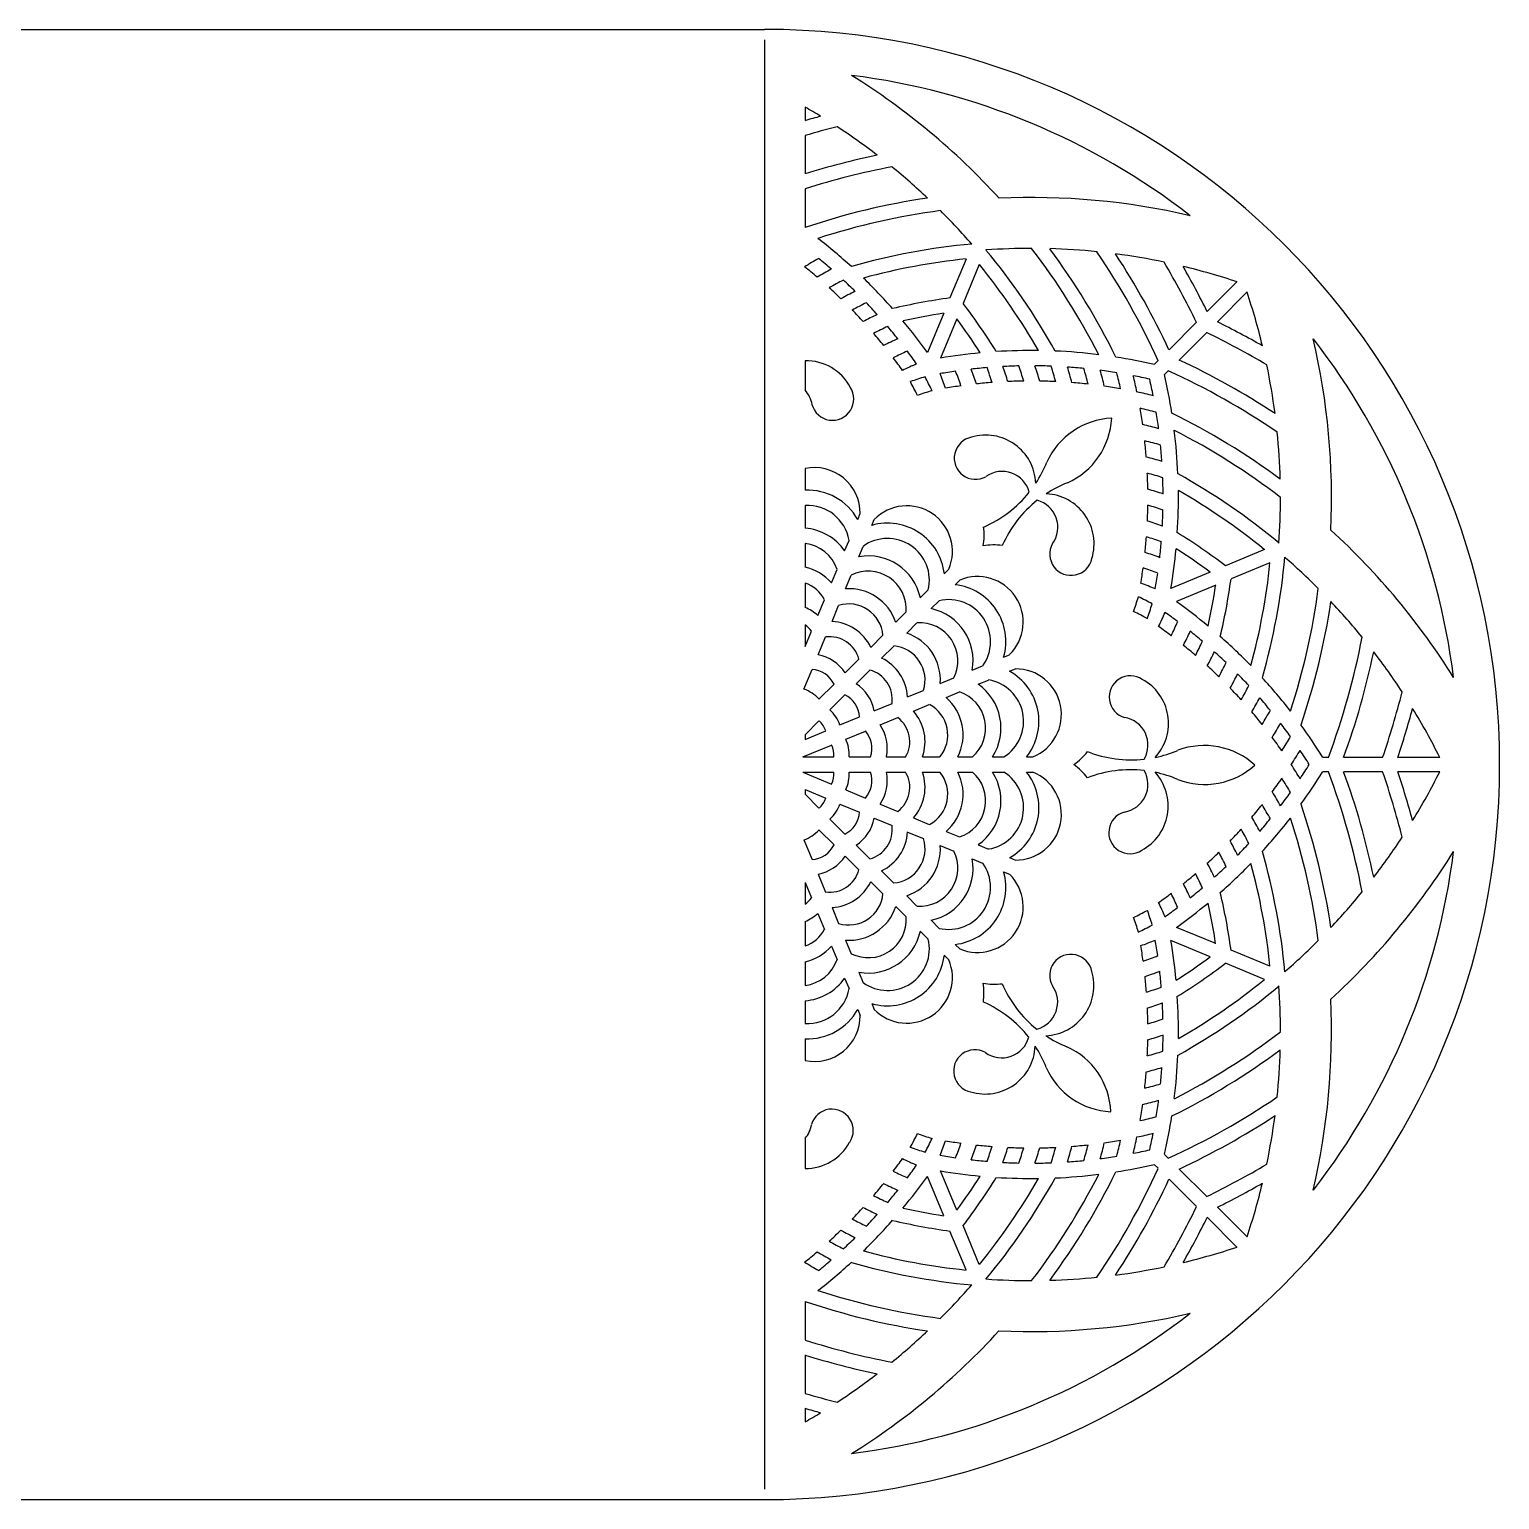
# Model space of a CAD drawing. Extents: x 41 to 331, y 42 to 187.
# Drawn here: x 185.6 to 330.6, y 42.2 to 187.2 of the extents above; entities that cross this region are included whole.
import ezdxf

# ---------------------------------------------------------------- set-up
doc = ezdxf.new("R2010")
doc.units = 0
doc.layers.get('0').update_dxf_attribs({"linetype": 'CONTINUOUS'})

msp = doc.modelspace()

# ---------------------------------------------------------------- linework, layer by layer
for p, q in [((113.1, 187.2), (258.1, 187.2)), ((258.1, 186.16), (258.1, 43.23)), ((262.1, 179.54), (262.1, 178.2)), ((262.1, 176.73), (262.1, 172.94)), ((262.1, 171.46), (262.1, 167.65)), ((277.98, 164.55), (276.39, 160.71)), ((279.28, 164.01), (277.69, 160.17)), ((304.69, 162.29), (301.76, 159.36)), ((305.69, 161.3), (302.76, 158.37)), ((275.77, 159.2), (274.16, 155.32)), ((277.07, 158.66), (275.46, 154.79)), ((300.71, 158.31), (297.99, 155.59)), ((301.71, 157.31), (298.99, 154.59)), ((262.1, 154.52), (262.1, 151.61)), ((296.93, 154.53), (296.54, 154.14)), ((297.92, 153.53), (297.54, 153.15)), ((262.1, 143.89), (262.1, 141.75)), ((262.1, 140.24), (262.1, 138)), ((267.29, 138.86), (267.53, 139.45)), ((268.68, 138.28), (268.92, 138.87)), ((262.1, 136.49), (262.1, 134.16)), ((266, 135.77), (266.43, 136.79)), ((267.4, 135.19), (267.82, 136.21)), ((307.41, 135.89), (303.57, 134.3)), ((264.7, 132.61), (265.25, 133.94)), ((275.83, 133.5), (276.28, 133.95)), ((302.06, 133.67), (298.18, 132.07)), ((307.95, 134.59), (304.11, 133)), ((262.1, 132.59), (262.1, 130.19)), ((266.09, 132.03), (266.64, 133.36)), ((276.9, 132.43), (277.35, 132.89)), ((302.6, 132.37), (298.72, 130.76)), ((263.36, 129.39), (264.01, 130.95)), ((273.46, 131.13), (274.25, 131.92)), ((274.53, 130.07), (275.32, 130.85)), ((264.76, 128.81), (265.41, 130.38)), ((271.05, 128.72), (272.07, 129.74)), ((262.1, 128.47), (262.1, 126.33)), ((262.1, 126.33), (262.73, 127.86)), ((272.12, 127.65), (273.13, 128.67)), ((263.39, 125.51), (264.12, 127.28)), ((268.58, 126.25), (269.78, 127.45)), ((269.65, 125.19), (270.85, 126.38)), ((266.06, 123.73), (267.41, 125.08)), ((281.68, 125.28), (282.27, 125.53)), ((261.99, 122.13), (262.8, 124.07)), ((267.13, 122.66), (268.48, 124.01)), ((278.58, 124), (279.61, 124.43)), ((282.25, 123.89), (282.84, 124.13)), ((263.47, 121.14), (264.96, 122.63)), ((272.21, 121.36), (273.77, 122.01)), ((275.43, 122.7), (276.76, 123.25)), ((276.01, 121.3), (277.34, 121.85)), ((279.16, 122.61), (280.19, 123.03)), ((264.54, 120.08), (266.02, 121.56)), ((268.91, 120), (270.68, 120.73)), ((272.78, 119.97), (274.35, 120.61)), ((262.1, 117.63), (263.47, 119.01)), ((265.53, 118.6), (267.47, 119.4)), ((269.49, 118.6), (271.25, 119.33)), ((262.1, 117.17), (264.13, 118.02)), ((262.1, 117.63), (262.1, 117.17)), ((266.11, 117.2), (268.05, 118)), ((261.89, 115.45), (264.71, 116.62)), ((261.89, 115.45), (264.94, 115.45)), ((266.46, 115.45), (268.55, 115.45)), ((270.11, 115.45), (272.03, 115.45)), ((273.68, 115.45), (275.38, 115.45)), ((277.17, 115.45), (278.61, 115.45)), ((280.59, 115.45), (281.7, 115.45)), ((283.93, 115.45), (284.57, 115.45)), ((313.72, 115.4), (313.18, 115.4)), ((319.06, 115.4), (315.22, 115.4)), ((324.7, 115.4), (320.55, 115.4)), ((261.89, 113.94), (264.71, 112.77)), ((261.89, 113.94), (264.94, 113.94)), ((266.46, 113.94), (268.55, 113.94)), ((270.11, 113.94), (272.03, 113.94)), ((273.68, 113.94), (275.38, 113.94)), ((277.17, 113.94), (278.61, 113.94)), ((280.59, 113.94), (281.7, 113.94)), ((283.93, 113.94), (284.57, 113.94)), ((313.72, 113.99), (313.18, 113.99)), ((319.06, 113.99), (315.22, 113.99)), ((324.7, 113.99), (320.55, 113.99)), ((262.1, 112.22), (262.1, 111.77)), ((262.1, 112.22), (264.13, 111.38)), ((262.1, 111.77), (263.47, 110.39)), ((266.11, 112.2), (268.05, 111.39)), ((265.53, 110.8), (267.47, 110)), ((269.49, 110.8), (271.25, 110.06)), ((264.54, 109.32), (266.02, 107.84)), ((268.91, 109.4), (270.68, 108.67)), ((272.78, 109.43), (274.35, 108.78)), ((263.47, 108.25), (264.96, 106.77)), ((272.21, 108.04), (273.77, 107.39)), ((276.01, 108.1), (277.34, 107.55)), ((261.99, 107.26), (262.8, 105.32)), ((267.13, 106.73), (268.48, 105.38)), ((275.43, 106.7), (276.76, 106.15)), ((279.16, 106.79), (280.19, 106.36)), ((266.06, 105.67), (267.41, 104.31)), ((278.58, 105.39), (279.61, 104.97)), ((282.25, 105.51), (282.84, 105.26)), ((262.1, 103.07), (262.1, 100.93)), ((262.1, 103.07), (262.73, 101.54)), ((263.39, 103.88), (264.12, 102.12)), ((268.58, 103.14), (269.78, 101.94)), ((269.65, 104.21), (270.85, 103.01)), ((281.68, 104.11), (282.27, 103.87)), ((272.12, 101.74), (273.13, 100.73)), ((264.76, 100.59), (265.41, 99.02)), ((271.05, 100.68), (272.07, 99.66)), ((262.1, 99.21), (262.1, 96.8)), ((263.36, 100.01), (264.01, 98.44)), ((274.53, 99.33), (275.32, 98.54)), ((302.6, 97.03), (298.72, 98.63)), ((266.09, 97.37), (266.64, 96.04)), ((273.46, 98.26), (274.25, 97.48)), ((302.06, 95.73), (298.18, 97.33)), ((264.7, 96.79), (265.25, 95.46)), ((275.83, 95.9), (276.28, 95.44)), ((276.9, 96.96), (277.35, 96.51)), ((307.95, 94.81), (304.11, 96.4)), ((262.1, 95.24), (262.1, 92.91)), ((307.41, 93.51), (303.57, 95.1)), ((266, 93.63), (266.43, 92.61)), ((267.4, 94.21), (267.82, 93.18)), ((262.1, 91.39), (262.1, 89.16)), ((267.29, 90.54), (267.53, 89.95)), ((268.68, 91.12), (268.92, 90.53)), ((262.1, 87.64), (262.1, 85.51)), ((262.1, 77.83), (262.1, 74.86)), ((297.92, 75.87), (297.54, 76.25)), ((275.77, 70.2), (274.16, 74.07)), ((277.07, 70.74), (275.46, 74.61)), ((296.93, 74.87), (296.54, 75.25)), ((301.71, 72.08), (298.99, 74.8)), ((300.71, 71.09), (297.99, 73.81)), ((304.69, 67.1), (301.76, 70.04)), ((305.69, 68.1), (302.76, 71.03)), ((277.98, 64.85), (276.39, 68.68)), ((279.28, 65.39), (277.69, 69.22)), ((262.1, 61.75), (262.1, 57.94)), ((262.1, 56.46), (262.1, 52.67)), ((262.1, 51.2), (262.1, 49.86)), ((113.1, 42.2), (258.1, 42.2))]:
    msp.add_line(p, q)
for centre, radius, start, end in [((258.1, 114.7), 72.5, 270, 90), ((258.1, 114.7), 68.5, 52.2, 82.8004), ((230.24, 124.04), 69.02, 42.3597, 58.1337), ((230.24, 124.04), 63.99, 58.5487, 60.1446), ((284.44, 101.6), 79.79, 105.1193, 106.2629), ((284.44, 101.6), 78.38, 104.1659, 106.5636), ((230.24, 124.04), 63.99, 52.4772, 56.8222), ((284.44, 101.6), 74.76, 101.7512, 107.3914), ((284.44, 101.6), 73.35, 100.8246, 107.7365), ((230.24, 124.04), 63.99, 46.6412, 50.8212), ((284.44, 101.6), 69.73, 98.4676, 108.6915), ((284.44, 101.6), 69.02, 76.9052, 92.6554), ((284.44, 101.6), 68.32, 97.5593, 107.963), ((230.24, 124.04), 63.99, 41.001, 45.0437), ((230.24, 124.04), 53.92, 47.5082, 52.0915), ((284.44, 101.6), 64.7, 95.2393, 105.9479), ((284.4, 101.61), 63.99, 89.9563, 93.9991), ((230.2, 124.06), 64.7, 29.0521, 39.7607), ((230.2, 124.06), 68.32, 27.037, 37.4407), ((284.4, 101.61), 63.99, 84.1788, 88.3588), ((230.2, 124.06), 69.73, 26.229, 36.5324), ((285.95, 124.04), 46.38, 119.0244, 121.0224), ((230.28, 124.01), 52.41, 48.9647, 50.7343), ((284.44, 101.6), 63.29, 95.8578, 105.1878), ((230.2, 124.06), 63.29, 29.8122, 39.1422), ((230.2, 124.06), 73.35, 24.5392, 34.1754), ((284.4, 101.61), 63.99, 78.1778, 82.5228), ((230.2, 124.06), 74.76, 24.9417, 33.2488), ((230.2, 124.06), 78.38, 25.9059, 30.8341), ((230.24, 124.04), 50.91, 49.5202, 51.3258), ((285.95, 124.04), 44.87, 118.2911, 120.3419), ((285.95, 124.04), 43.36, 117.5733, 119.6814), ((230.24, 124.04), 52.41, 45.4102, 47.1564), ((230.24, 124.04), 53.92, 41.344, 45.7601), ((284.4, 101.61), 63.99, 71.5075, 76.4513), ((230.2, 124.06), 79.79, 26.2558, 29.8807), ((230.24, 124.04), 50.91, 45.9453, 47.727), ((285.95, 124.04), 41.85, 116.8717, 119.0421), ((245, 141), 63.99, 13.5487, 18.4925), ((285.95, 124.04), 40.34, 116.1871, 118.4255), ((230.24, 124.04), 50.91, 42.4136, 44.1744), ((230.24, 124.04), 52.41, 41.9491, 43.6746), ((284.44, 101.6), 59.66, 97.7534, 103.2917), ((230.2, 124.06), 59.66, 31.7083, 37.2466), ((285.95, 124.04), 38.83, 115.5207, 117.8331), ((284.44, 101.6), 58.25, 98.5652, 102.5768), ((230.24, 124.04), 53.92, 35.4641, 39.655), ((230.2, 124.06), 58.25, 32.4232, 36.4348), ((267.46, 86.8), 79.79, 60.1193, 63.7442), ((285.95, 124.04), 37.32, 114.8737, 117.2671), ((230.24, 124.04), 50.91, 38.9195, 40.6622), ((285.95, 124.04), 35.81, 114.2477, 116.7298), ((230.24, 124.04), 52.41, 38.5257, 40.2329), ((267.46, 86.8), 78.38, 59.1659, 64.0941), ((258.1, 114.7), 68.5, 7.2, 37.8004), ((245, 141), 69.02, 357.3597, 13.1337), ((285.95, 124.04), 34.3, 113.6447, 116.2243), ((230.24, 124.04), 52.41, 35.1352, 36.8266), ((284.4, 101.61), 53.92, 95.345, 99.5359), ((284.4, 101.61), 53.92, 89.2399, 93.656), ((284.4, 101.61), 53.92, 82.9085, 87.4918), ((262.2, 149.58), 4.94, 28.1576, 91.1748), ((230.24, 124.04), 50.91, 35.4572, 37.1847), ((285.95, 124.04), 32.79, 113.067, 115.7541), ((284.4, 101.61), 52.41, 94.7671, 96.4743), ((245, 141), 37.32, 17.7329, 20.1263), ((284.4, 101.61), 52.41, 91.3254, 93.0509), ((245, 141), 38.83, 17.1669, 19.4793), ((245, 141), 40.34, 16.5745, 18.8129), ((284.4, 101.61), 52.41, 87.8436, 89.5898), ((245, 141), 41.85, 15.9579, 18.1283), ((245, 141), 43.36, 15.3186, 17.4267), ((245, 141), 44.87, 14.6581, 16.7089), ((284.4, 101.61), 52.41, 84.3164, 86.086), ((245, 141), 46.38, 13.9776, 15.9756), ((284.4, 101.61), 53.92, 76.9802, 81.0887), ((267.46, 86.8), 74.76, 56.7512, 65.0583), ((245, 141), 63.99, 7.4772, 11.8222), ((282.97, 122.99), 31.28, 106.7905, 109.5966), ((227.54, 128.55), 50.91, 26.2941, 28.0093), ((227.54, 128.55), 52.41, 26.046, 27.7238), ((284.4, 101.61), 52.41, 98.1734, 99.8648), ((245, 141), 32.79, 19.2459, 21.933), ((245, 141), 34.3, 18.7757, 21.3553), ((245, 141), 35.81, 18.2702, 20.7523), ((284.4, 101.61), 50.91, 94.3378, 96.0805), ((284.4, 101.61), 50.91, 90.8256, 92.5864), ((284.4, 101.61), 50.91, 87.273, 89.0547), ((284.4, 101.61), 50.91, 83.6742, 85.4798), ((245, 141), 47.89, 13.2781, 15.2274), ((284.4, 101.61), 52.41, 80.7382, 82.534), ((245, 141), 49.4, 12.5602, 14.4648), ((245, 141), 50.91, 11.8247, 13.688), ((284.4, 101.61), 52.41, 77.1028, 78.928), ((245, 141), 52.41, 11.072, 12.8972), ((245, 141), 53.92, 8.9113, 13.0198), ((267.46, 86.8), 73.35, 55.8246, 65.4608), ((260.07, 149.76), 2.75, 8.9544, 42.3818), ((264.8, 150.75), 2.1, 195.5209, 33.4488), ((282.97, 122.99), 29.77, 106.2727, 109.2109), ((284.4, 101.61), 50.91, 97.8153, 99.5428), ((284.4, 101.61), 50.91, 80.0228, 81.8555), ((284.4, 101.61), 50.91, 76.312, 78.1753), ((245, 141), 50.91, 8.1445, 9.9772), ((284.4, 101.61), 49.4, 75.5352, 77.4398), ((245, 141), 52.41, 7.466, 9.2618), ((267.46, 86.8), 69.73, 53.4676, 63.771), ((292.68, 141.45), 7.41, 92.6362, 155.5255), ((284.94, 149.24), 7.41, 294.1335, 357.0228), ((284.4, 101.61), 47.89, 74.7726, 76.7219), ((278.91, 144.92), 2.1, 101.2102, 299.1381), ((279.91, 142.25), 4.94, 2.3026, 106.5014), ((245, 141), 50.91, 4.5202, 6.3258), ((284.4, 101.61), 46.38, 74.0244, 76.0224), ((245, 141), 53.92, 2.5082, 7.0915), ((267.46, 86.8), 68.32, 52.5593, 62.963), ((245, 141), 63.99, 1.6412, 5.8212), ((284.4, 101.61), 44.87, 73.2911, 75.3419), ((245, 141), 52.41, 3.914, 5.6836), ((263.03, 139.48), 4.5, 359.5499, 101.9149), ((281.54, 140.86), 2.75, 14.6051, 125.7045), ((274.98, 148.96), 11.83, 326.5465, 337.9353), ((292.35, 131.49), 11.83, 111.7237, 123.1125), ((284.4, 101.61), 43.36, 72.5733, 74.6814), ((245, 141), 50.91, 0.9453, 2.727), ((245, 141), 52.41, 0.4102, 2.1564), ((267.46, 86.8), 64.7, 50.2393, 60.9479), ((262.36, 136.12), 5.64, 29.0346, 92.6575), ((274.98, 148.96), 11.83, 293.6221, 321.2042), ((292.35, 131.49), 11.83, 128.4548, 156.0369), ((284.28, 138.1), 2.75, 323.9544, 75.0539), ((285.66, 136.46), 4.94, 343.1576, 87.3563), ((284.4, 101.61), 41.85, 71.8717, 74.0421), ((245, 141), 53.92, 356.344, 0.7601), ((267.46, 86.8), 63.29, 50.8578, 60.1878), ((245, 141), 63.99, 356.001, 0.0437), ((262.36, 136.12), 4.13, 9.3302, 93.6308), ((272.13, 135.71), 4.5, 337.0499, 135.4501), ((245, 141), 50.91, 357.4136, 359.1744), ((284.4, 101.61), 40.34, 71.1871, 73.4255), ((245, 141), 52.41, 356.9491, 358.6746), ((261.69, 132.76), 5.26, 34.8467, 85.5586), ((270.23, 132.86), 5.64, 6.5346, 105.9654), ((273.75, 137.34), 6.01, 349.6631, 7.5458), ((284.4, 101.61), 38.83, 70.5207, 72.8331), ((267.46, 86.8), 69.02, 31.9052, 47.6554), ((261.69, 132.76), 3.75, 18.3154, 83.7641), ((270.23, 132.86), 4.13, 346.8302, 125.6698), ((280.71, 130.34), 6.01, 82.1131, 99.9959), ((288.33, 135.45), 2.1, 150.5209, 348.4488), ((245, 141), 50.91, 353.9195, 355.6622), ((284.4, 101.61), 37.32, 69.8737, 72.2671), ((245, 141), 52.41, 353.5257, 355.2329), ((267.46, 86.8), 59.66, 52.7534, 58.2917), ((268.33, 130.01), 5.26, 12.3467, 100.1533), ((284.4, 101.61), 35.81, 69.2477, 71.7298), ((245, 141), 53.92, 350.4641, 354.655), ((267.46, 86.8), 58.25, 53.5652, 57.5768), ((244.99, 141.04), 64.7, 344.0521, 354.7607), ((267.43, 86.84), 63.99, 44.9563, 48.9991), ((261.02, 129.4), 4.88, 41.1208, 77.2682), ((268.33, 130.01), 3.75, 355.8154, 116.6846), ((245, 141), 50.91, 350.4572, 352.1847), ((284.4, 101.61), 34.3, 68.6447, 71.2243), ((245, 141), 52.41, 350.1352, 351.8266), ((244.99, 141.04), 63.29, 344.8122, 354.1422), ((261.02, 129.4), 3.37, 27.4654, 71.3935), ((266.42, 127.16), 4.88, 18.6208, 93.8792), ((276.26, 126.83), 5.64, 344.0346, 83.4654), ((279.11, 128.74), 4.5, 314.5499, 112.9501), ((284.4, 101.61), 32.79, 68.067, 70.7541), ((244.99, 141.04), 58.25, 347.4232, 351.4348), ((244.99, 141.04), 59.66, 346.7083, 352.2466), ((244.99, 141.04), 68.32, 342.037, 352.4407), ((266.42, 127.16), 3.37, 4.9654, 107.5346), ((276.26, 126.83), 4.13, 324.3302, 103.1698), ((246.28, 146.1), 50.91, 341.2941, 343.0093), ((281.55, 102.98), 31.28, 61.7905, 64.5966), ((246.28, 146.1), 52.41, 341.046, 342.7238), ((267.43, 86.84), 53.92, 50.345, 54.5359), ((244.99, 141.04), 69.73, 341.229, 351.5324), ((267.43, 86.84), 63.99, 39.1788, 43.3588), ((260.35, 126.04), 4.5, 48.0427, 67.2138), ((273.41, 124.93), 5.26, 349.8467, 77.6533), ((281.55, 102.98), 29.77, 61.2727, 64.2109), ((267.43, 142.55), 32.79, 334.2459, 336.933), ((267.43, 86.84), 52.41, 53.1734, 54.8648), ((260.35, 126.04), 2.99, 37.4304, 54.369), ((264.52, 124.31), 4.5, 25.5427, 86.9573), ((270.56, 123.03), 4.88, 356.1208, 71.3792), ((273.41, 124.93), 3.75, 333.3154, 94.1846), ((267.43, 86.84), 50.91, 52.8153, 54.5428), ((267.43, 142.55), 34.3, 333.7757, 336.3553), ((267.43, 142.55), 35.81, 333.2702, 335.7523), ((267.43, 86.84), 52.41, 49.7671, 51.4743), ((264.52, 124.31), 2.99, 14.9304, 97.5696), ((270.56, 123.03), 3.37, 342.4654, 85.0346), ((267.43, 86.84), 50.91, 49.3378, 51.0805), ((267.43, 142.55), 37.32, 332.7329, 335.1263), ((267.43, 86.84), 53.92, 44.2399, 48.656), ((244.99, 141.04), 73.35, 339.5392, 349.1754), ((262.61, 121.46), 4.13, 33.372, 79.128), ((267.71, 121.12), 4.5, 3.0427, 64.4573), ((267.43, 142.55), 38.83, 332.1669, 334.4793), ((267.43, 86.84), 52.41, 46.3254, 48.0509), ((267.43, 142.55), 40.34, 331.5745, 333.8129), ((244.99, 141.04), 74.76, 339.9417, 348.2488), ((267.43, 86.84), 63.99, 33.1778, 37.5228), ((262.61, 121.46), 2.62, 26.468, 86.032), ((267.71, 121.12), 2.99, 352.4304, 75.0696), ((279.52, 118.96), 5.64, 321.5346, 60.9654), ((282.88, 119.63), 4.5, 292.0499, 90.4501), ((294.19, 121.35), 2.1, 56.2102, 254.1381), ((267.43, 86.84), 50.91, 45.8256, 47.5864), ((267.43, 142.55), 41.85, 330.9579, 333.1283), ((267.43, 86.84), 52.41, 42.8436, 44.5898), ((267.43, 86.84), 53.92, 37.9085, 42.4918), ((260.71, 118.61), 3.75, 42.5056, 69.9944), ((264.86, 119.22), 4.13, 10.872, 56.628), ((276.16, 118.29), 3.75, 310.8154, 71.6846), ((276.16, 118.29), 5.26, 327.3467, 55.1533), ((279.52, 118.96), 4.13, 301.8302, 80.6698), ((293, 118.75), 4.94, 317.3026, 61.5014), ((267.43, 86.84), 50.91, 42.273, 44.0547), ((267.43, 142.55), 43.36, 330.3186, 332.4267), ((244.99, 141.04), 78.38, 340.9059, 345.8341), ((264.86, 119.22), 2.62, 3.968, 63.532), ((272.8, 117.62), 3.37, 319.9654, 62.5346), ((272.8, 117.62), 4.88, 333.6208, 48.8792), ((267.43, 142.55), 44.87, 329.6581, 331.7089), ((267.43, 86.84), 52.41, 39.3164, 41.086), ((262.01, 117.31), 2.24, 18.3216, 49.1784), ((262.01, 117.31), 3.75, 20.0056, 47.4944), ((269.43, 116.95), 2.99, 329.9304, 52.5696), ((269.43, 116.95), 4.5, 340.5427, 41.9573), ((293.17, 116.62), 2.75, 329.6051, 80.7045), ((267.43, 86.84), 50.91, 38.6742, 40.4798), ((267.43, 142.55), 46.38, 328.9776, 330.9756), ((244.99, 141.04), 79.79, 341.2558, 344.8807), ((267.43, 86.84), 63.99, 26.5075, 31.4513), ((266.07, 116.29), 2.62, 341.468, 41.032), ((266.07, 116.29), 4.13, 348.372, 34.128), ((267.43, 142.55), 47.89, 328.2781, 330.2274), ((267.43, 86.84), 52.41, 35.7382, 37.534), ((267.43, 142.55), 49.4, 327.5602, 329.4648), ((267.43, 86.84), 53.92, 31.9802, 36.0887), ((262.71, 115.62), 2.24, 355.8216, 26.6784), ((262.71, 115.62), 3.75, 357.5056, 24.9944), ((294.26, 126.99), 11.83, 281.5465, 292.9353), ((301.47, 109.16), 7.41, 47.6362, 110.5255), ((267.43, 86.84), 50.91, 35.0228, 36.8555), ((267.43, 142.55), 50.91, 326.8247, 328.688), ((267.43, 86.84), 52.41, 32.1028, 33.928), ((285.18, 119.63), 6.01, 304.6631, 322.5458), ((285.15, 109.76), 6.01, 37.1131, 54.9959), ((294.26, 126.99), 11.83, 248.6221, 276.2042), ((301.5, 120.14), 7.41, 249.1335, 312.0228), ((267.43, 86.84), 50.91, 31.312, 33.1753), ((267.43, 142.55), 52.41, 326.072, 327.8972), ((262.71, 113.78), 2.24, 333.3216, 4.1784), ((262.71, 113.78), 3.75, 335.0056, 2.4944), ((266.07, 113.11), 2.62, 318.968, 18.532), ((266.07, 113.11), 4.13, 325.872, 11.628), ((269.43, 112.44), 2.99, 307.4304, 30.0696), ((269.43, 112.44), 4.5, 318.0427, 19.4573), ((272.8, 111.77), 3.37, 297.4654, 40.0346), ((272.8, 111.77), 4.88, 311.1208, 26.3792), ((276.16, 111.11), 3.75, 288.3154, 49.1846), ((276.16, 111.11), 5.26, 304.8467, 32.6533), ((279.52, 110.44), 4.13, 279.3302, 58.1698), ((279.52, 110.44), 5.64, 299.0346, 38.4654), ((282.88, 109.77), 4.5, 269.5499, 67.9501), ((294.19, 102.35), 11.83, 83.4548, 111.0369), ((293.16, 112.73), 2.75, 278.9544, 30.0539), ((292.97, 110.6), 4.94, 298.1576, 42.3563), ((294.19, 102.35), 11.83, 66.7237, 78.1125), ((267.43, 142.55), 50.91, 323.1445, 324.9772), ((267.43, 86.84), 49.4, 30.5352, 32.4398), ((267.43, 142.55), 53.92, 323.9113, 328.0198), ((244.99, 88.35), 73.35, 10.8246, 20.4608), ((244.99, 88.35), 74.76, 11.7512, 20.0583), ((244.99, 88.35), 78.38, 14.1659, 19.0941), ((244.99, 88.35), 79.79, 15.1193, 18.7442), ((267.43, 142.55), 63.99, 328.5487, 333.4925), ((267.43, 86.84), 47.89, 29.7726, 31.7219), ((267.43, 142.55), 52.41, 322.466, 324.2618), ((262.01, 112.08), 2.24, 310.8216, 341.6784), ((262.01, 112.08), 3.75, 312.5056, 339.9944), ((267.43, 142.55), 50.91, 319.5202, 321.3258), ((267.43, 86.84), 46.38, 29.0244, 31.0224), ((244.99, 88.35), 69.73, 8.4676, 18.771), ((264.86, 110.18), 2.62, 296.468, 356.032), ((264.86, 110.18), 4.13, 303.372, 349.128), ((294.15, 107.99), 2.1, 105.5209, 303.4488), ((267.43, 86.84), 44.87, 28.2911, 30.3419), ((267.43, 142.55), 52.41, 318.914, 320.6836), ((267.43, 142.55), 53.92, 317.5082, 322.0915), ((244.99, 88.35), 68.32, 7.5593, 17.963), ((260.71, 110.79), 3.75, 290.0056, 317.4944), ((267.71, 108.28), 2.99, 284.9304, 7.5696), ((267.71, 108.28), 4.5, 295.5427, 356.9573), ((270.56, 106.37), 3.37, 274.9654, 17.5346), ((267.43, 142.55), 50.91, 315.9453, 317.727), ((267.43, 86.84), 43.36, 27.5733, 29.6814), ((267.43, 142.55), 63.99, 322.4772, 326.8222), ((262.61, 107.94), 2.62, 273.968, 333.532), ((270.56, 106.37), 4.88, 288.6208, 3.8792), ((273.41, 104.47), 3.75, 265.8154, 26.6846), ((267.43, 142.55), 50.91, 312.4136, 314.1744), ((267.43, 86.84), 40.34, 26.1871, 28.4255), ((267.43, 86.84), 41.85, 26.8717, 29.0421), ((267.43, 142.55), 52.41, 315.4102, 317.1564), ((244.99, 88.35), 64.7, 5.2393, 15.9479), ((258.1, 114.7), 68.5, 322.2, 352.8004), ((267.43, 142.55), 69.02, 312.3597, 328.1337), ((262.61, 107.94), 4.13, 280.872, 326.628), ((273.41, 104.47), 5.26, 282.3467, 10.1533), ((276.26, 102.56), 4.13, 256.8302, 35.6698), ((267.43, 86.84), 38.83, 25.5207, 27.8331), ((267.43, 142.55), 52.41, 311.9491, 313.6746), ((267.43, 142.55), 53.92, 311.344, 315.7601), ((244.99, 88.35), 63.29, 5.8578, 15.1878), ((264.52, 105.09), 2.99, 262.4304, 345.0696), ((264.52, 105.09), 4.5, 273.0427, 334.4573), ((276.26, 102.56), 5.64, 276.5346, 15.9654), ((279.11, 100.66), 4.5, 247.0499, 45.4501), ((267.43, 142.55), 50.91, 308.9195, 310.6622), ((267.43, 86.84), 37.32, 24.8737, 27.2671), ((260.35, 103.36), 2.99, 305.631, 322.5696), ((266.42, 102.24), 3.37, 252.4654, 355.0346), ((267.43, 142.55), 50.91, 305.4572, 307.1847), ((267.43, 86.84), 34.3, 23.6447, 26.2243), ((267.43, 86.84), 35.81, 24.2477, 26.7298), ((267.43, 142.55), 52.41, 308.5257, 310.2329), ((244.99, 88.35), 59.66, 7.7534, 13.2917), ((267.43, 142.55), 63.99, 316.6412, 320.8212), ((266.42, 102.24), 4.88, 266.1208, 341.3792), ((271.95, 145.26), 50.91, 296.2941, 298.0093), ((266.39, 89.82), 31.28, 16.7905, 19.5966), ((267.43, 86.84), 32.79, 23.067, 25.7541), ((267.43, 142.55), 52.41, 305.1352, 306.8266), ((267.43, 142.55), 53.92, 305.4641, 309.655), ((244.99, 88.35), 58.25, 8.5652, 12.5768), ((260.35, 103.36), 4.5, 292.7862, 311.9573), ((268.33, 99.39), 3.75, 243.3154, 4.1846), ((266.39, 89.82), 29.77, 16.2727, 19.2109), ((271.95, 145.26), 52.41, 296.046, 297.7238), ((261.02, 100), 3.37, 288.6065, 332.5346), ((268.33, 99.39), 5.26, 259.8467, 347.6533), ((270.23, 96.54), 4.13, 234.3302, 13.1698), ((284.4, 127.79), 32.79, 289.2459, 291.933), ((245, 88.4), 52.41, 8.1734, 9.8648), ((245, 88.4), 53.92, 5.345, 9.5359), ((267.43, 142.55), 63.99, 311.001, 315.0437), ((261.02, 100), 4.88, 282.7318, 318.8792), ((270.23, 96.54), 5.64, 254.0346, 353.4654), ((288.32, 93.88), 2.1, 11.2102, 209.1381), ((245, 88.4), 50.91, 7.8153, 9.5428), ((284.4, 127.79), 34.3, 288.7757, 291.3553), ((267.46, 142.59), 58.25, 302.4232, 306.4348), ((261.69, 96.64), 3.75, 276.2359, 341.6846), ((272.13, 93.69), 4.5, 224.5499, 22.9501), ((285.64, 92.89), 4.94, 272.3026, 16.5014), ((284.4, 127.79), 35.81, 288.2702, 290.7523), ((245, 88.4), 52.41, 4.7671, 6.4743), ((267.46, 142.59), 59.66, 301.7083, 307.2466), ((261.69, 96.64), 5.26, 274.4414, 325.1533), ((280.74, 99.04), 6.01, 259.6631, 277.5458), ((273.73, 92.08), 6.01, 352.1131, 9.9959), ((292.36, 97.82), 11.83, 203.6221, 231.2042), ((284.26, 91.26), 2.75, 284.6051, 35.7045), ((245, 88.4), 50.91, 4.3378, 6.0805), ((267.46, 142.59), 64.7, 299.0521, 309.7607), ((267.46, 142.59), 63.29, 299.8122, 309.1422), ((245, 88.4), 63.99, 359.9563, 3.9991), ((262.36, 93.28), 4.13, 266.3692, 350.6698), ((284.4, 127.79), 37.32, 287.7329, 290.1263), ((245, 88.4), 53.92, 359.2399, 3.656), ((244.99, 88.35), 69.02, 346.9052, 2.6554), ((262.36, 93.28), 5.64, 267.3425, 330.9654), ((263.03, 89.91), 4.5, 258.0851, 0.4501), ((274.89, 80.45), 11.83, 38.4548, 66.0369), ((284.4, 127.79), 38.83, 287.1669, 289.4793), ((245, 88.4), 50.91, 0.8256, 2.5864), ((245, 88.4), 52.41, 1.3254, 3.0509), ((284.4, 127.79), 40.34, 286.5745, 288.8129), ((281.5, 88.51), 2.75, 233.9544, 345.0539), ((292.36, 97.82), 11.83, 236.5465, 247.9353), ((245, 88.4), 50.91, 357.273, 359.0547), ((284.4, 127.79), 41.85, 285.9579, 288.1283), ((245, 88.4), 52.41, 357.8436, 359.5898), ((267.46, 142.59), 68.32, 297.037, 307.4407), ((278.85, 84.46), 2.1, 60.5209, 258.4488), ((279.86, 87.14), 4.94, 253.1576, 357.3563), ((274.89, 80.45), 11.83, 21.7237, 33.1125), ((284.85, 80.12), 7.41, 2.6362, 65.5255), ((284.4, 127.79), 43.36, 285.3186, 287.4267), ((267.46, 142.59), 69.73, 296.229, 306.5324), ((245, 88.4), 53.92, 352.9085, 357.4918), ((245, 88.4), 63.99, 354.1788, 358.3588), ((292.63, 87.85), 7.41, 204.1335, 267.0228), ((245, 88.4), 50.91, 353.6742, 355.4798), ((284.4, 127.79), 44.87, 284.6581, 286.7089), ((245, 88.4), 52.41, 354.3164, 356.086), ((284.4, 127.79), 46.38, 283.9776, 285.9756), ((284.4, 127.79), 47.89, 283.2781, 285.2274), ((245, 88.4), 52.41, 350.7382, 352.534), ((267.46, 142.59), 73.35, 294.5392, 304.1754), ((264.75, 78.61), 2.1, 326.2102, 164.1381), ((245, 88.4), 50.91, 350.0228, 351.8555), ((284.4, 127.79), 49.4, 282.5602, 284.4648), ((245, 88.4), 53.92, 346.9802, 351.0887), ((267.46, 142.59), 74.76, 294.9417, 303.2488), ((245, 88.4), 63.99, 348.1778, 352.5228), ((260.02, 79.62), 2.75, 319.1178, 350.7045), ((284.4, 127.79), 50.91, 281.8247, 283.688), ((245, 88.4), 52.41, 347.1028, 348.928), ((262.15, 79.8), 4.94, 269.3667, 331.5014), ((246.37, 91.24), 29.77, 331.2727, 334.2109), ((289.5, 126.51), 52.41, 251.046, 252.7238), ((289.5, 126.51), 50.91, 251.2941, 253.0093), ((246.37, 91.24), 31.28, 331.7905, 334.5966), ((245, 88.4), 32.79, 338.067, 340.7541), ((284.4, 127.79), 50.91, 260.4572, 262.1847), ((245, 88.4), 34.3, 338.6447, 341.2243), ((245, 88.4), 35.81, 339.2477, 341.7298), ((284.4, 127.79), 50.91, 263.9195, 265.6622), ((245, 88.4), 37.32, 339.8737, 342.2671), ((245, 88.4), 38.83, 340.5207, 342.8331), ((284.4, 127.79), 50.91, 267.4136, 269.1744), ((245, 88.4), 40.34, 341.1871, 343.4255), ((245, 88.4), 41.85, 341.8717, 344.0421), ((284.4, 127.79), 50.91, 270.9453, 272.727), ((245, 88.4), 43.36, 342.5733, 344.6814), ((245, 88.4), 44.87, 343.2911, 345.3419), ((284.4, 127.79), 50.91, 274.5202, 276.3258), ((245, 88.4), 46.38, 344.0244, 346.0224), ((245, 88.4), 47.89, 344.7726, 346.7219), ((284.4, 127.79), 50.91, 278.1445, 279.9772), ((245, 88.4), 49.4, 345.5352, 347.4398), ((245, 88.4), 50.91, 346.312, 348.1753), ((230.24, 105.36), 50.91, 322.8153, 324.5428), ((285.95, 105.36), 32.79, 244.2459, 246.933), ((284.4, 127.79), 52.41, 260.1352, 261.8266), ((284.4, 127.79), 52.41, 263.5257, 265.2329), ((284.4, 127.79), 52.41, 266.9491, 268.6746), ((284.4, 127.79), 52.41, 270.4102, 272.1564), ((284.4, 127.79), 52.41, 273.914, 275.6836), ((284.4, 127.79), 52.41, 277.466, 279.2618), ((284.4, 127.79), 52.41, 281.072, 282.8972), ((285.95, 105.36), 34.3, 243.7757, 246.3553), ((230.24, 105.36), 53.92, 320.345, 324.5359), ((230.24, 105.36), 52.41, 323.1734, 324.8648), ((284.4, 127.79), 53.92, 260.4641, 264.655), ((230.2, 105.33), 58.25, 323.5652, 327.5768), ((230.2, 105.33), 59.66, 322.7534, 328.2917), ((284.4, 127.79), 53.92, 266.344, 270.7601), ((230.2, 105.33), 68.32, 322.5593, 332.963), ((230.2, 105.33), 69.73, 323.4676, 333.771), ((284.4, 127.79), 53.92, 272.5082, 277.0915), ((230.2, 105.33), 73.35, 325.8246, 335.4608), ((284.4, 127.79), 53.92, 278.9113, 283.0198), ((267.46, 142.59), 78.38, 295.9059, 300.8341), ((230.24, 105.36), 50.91, 319.3378, 321.0805), ((285.95, 105.36), 35.81, 243.2702, 245.7523), ((230.24, 105.36), 52.41, 319.7671, 321.4743), ((230.2, 105.33), 63.29, 320.8578, 330.1878), ((230.2, 105.33), 64.7, 320.2393, 330.9479), ((230.2, 105.33), 74.76, 326.7512, 335.0583), ((267.46, 142.59), 79.79, 296.2558, 299.8807), ((245, 88.4), 63.99, 341.5075, 346.4513), ((285.95, 105.36), 37.32, 242.7329, 245.1263), ((230.2, 105.33), 78.38, 329.1659, 334.0941), ((230.24, 105.36), 50.91, 315.8256, 317.5864), ((285.95, 105.36), 40.34, 241.5745, 243.8129), ((285.95, 105.36), 38.83, 242.1669, 244.4793), ((230.24, 105.36), 53.92, 314.2399, 318.656), ((230.24, 105.36), 52.41, 316.3254, 318.0509), ((284.44, 127.8), 59.66, 256.7083, 262.2466), ((284.44, 127.8), 58.25, 257.4232, 261.4348), ((230.2, 105.33), 79.79, 330.1193, 333.7442), ((230.24, 105.36), 50.91, 312.273, 314.0547), ((285.95, 105.36), 41.85, 240.9579, 243.1283), ((285.95, 105.36), 43.36, 240.3186, 242.4267), ((230.24, 105.36), 52.41, 312.8436, 314.5898), ((284.44, 127.8), 63.29, 254.8122, 264.1422), ((284.4, 127.79), 63.99, 283.5487, 288.4925), ((230.24, 105.36), 50.91, 308.6742, 310.4798), ((285.95, 105.36), 46.38, 238.9776, 240.9756), ((285.95, 105.36), 44.87, 239.6581, 241.7089), ((230.24, 105.36), 53.92, 307.9085, 312.4918), ((230.24, 105.36), 52.41, 309.3164, 311.086), ((284.44, 127.8), 64.7, 254.0521, 264.7607), ((284.4, 127.79), 63.99, 266.001, 270.0437), ((284.4, 127.79), 63.99, 271.6412, 275.8212), ((284.4, 127.79), 63.99, 277.4772, 281.8222), ((284.44, 127.8), 68.32, 252.037, 262.4407), ((230.24, 105.36), 63.99, 314.9563, 318.9991), ((284.44, 127.8), 69.73, 251.3085, 261.5324), ((258.1, 114.7), 68.5, 277.2, 307.8004), ((284.4, 127.79), 69.02, 267.3597, 283.1337), ((230.2, 105.33), 69.02, 301.9052, 317.6554), ((230.24, 105.36), 63.99, 309.1788, 313.3588), ((284.44, 127.8), 73.35, 252.2635, 259.1754), ((284.44, 127.8), 74.76, 252.6086, 258.2488), ((230.24, 105.36), 63.99, 303.1778, 307.5228), ((284.44, 127.8), 78.38, 253.4364, 255.8341), ((284.44, 127.8), 79.79, 253.7371, 254.8807), ((230.24, 105.36), 63.99, 299.8554, 301.4513)]:
    msp.add_arc(centre, radius, start, end)

doc.saveas('drawing.dxf')
